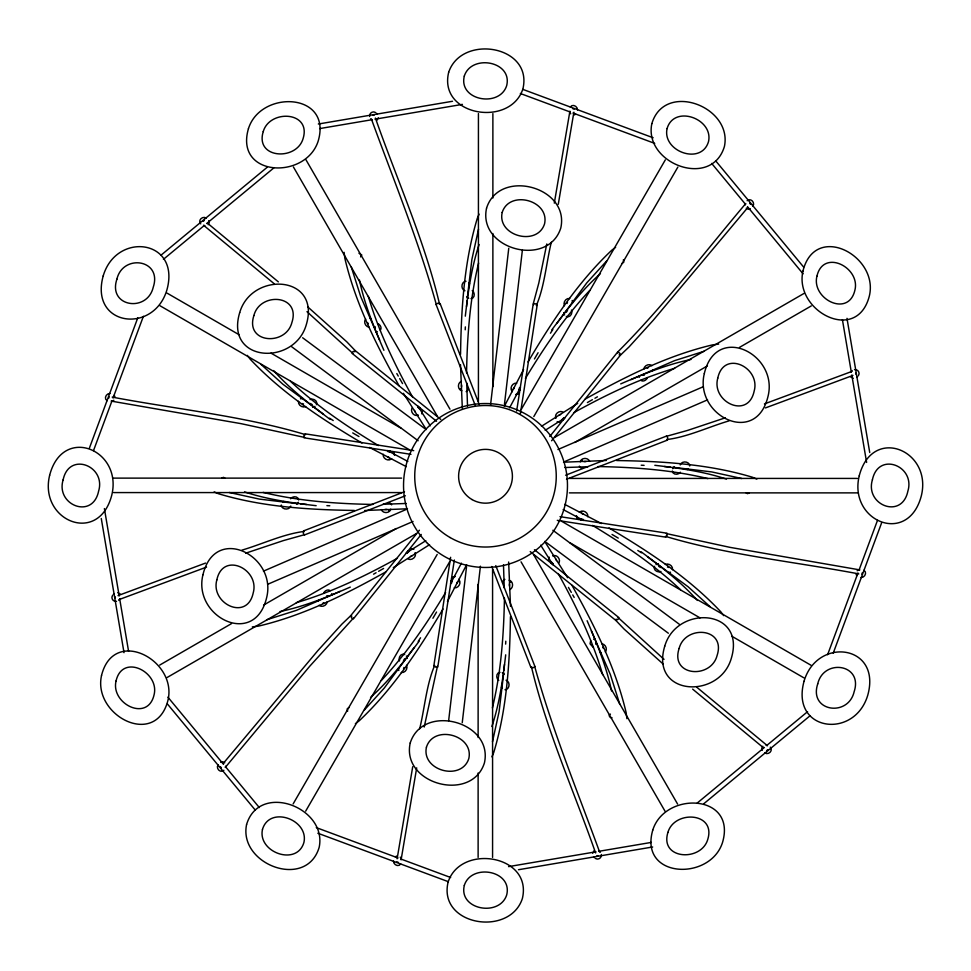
<?xml version="1.0" encoding="UTF-8"?>
<svg xmlns="http://www.w3.org/2000/svg" width="971" height="971" viewBox="0 0 971 971"><rect width="100%" height="100%" fill="white"/><g stroke="black" fill="none" stroke-linecap="round" stroke-linejoin="round"><path stroke-width="1.46" d="M460.485 364.611L462.354 408.985M460.545 354.379C461.237 308.729 464.017 262.388 477.271 218.439L479.091 214.142M510.455 616.621C509.763 662.271 506.983 708.612 493.729 752.561L491.909 756.858M510.515 606.39L508.646 562.015M466.553 372.852C467.257 336.039 469.903 298.971 478.594 263.105M504.447 598.148C503.743 634.961 501.097 672.029 492.406 707.895M331.706 594.847L331.754 593.621M639.246 377.379L639.294 376.153M465.218 329.788L465.352 326.899M505.648 644.101L505.782 641.212M414.568 410.393L414.981 411.765M556.432 560.607L556.019 559.235M298.498 401.278C297.806 405.028 302.333 408.148 305.683 406.57M383.254 454.27C382.44 458.433 388.157 461.723 391.349 458.943M587.746 516.73C588.56 512.567 582.843 509.277 579.651 512.057M672.502 569.722C673.194 565.972 668.667 562.852 665.317 564.43M466.517 306.63L467.039 300.804M467.294 297.891L471.894 259.403L478.509 229.265M503.706 673.109L499.106 711.597L492.491 741.735M503.961 670.196L504.483 664.37M225.842 767.163L225.976 765.937M745.024 205.063L745.158 203.837M448.651 720.64L466.529 566.785M490.573 404.786L508.755 248.285M462.245 722.715L480.427 566.214M504.471 404.215L522.349 250.36M465.303 316.17C468.107 292.016 471.421 267.668 479.104 244.522M505.697 654.83C502.893 678.984 499.58 703.332 491.896 726.478M115.209 596.874L115.343 597.82M855.791 374.126L855.657 373.18M468.398 388.097L467.767 390.257L466.141 391.629M502.602 582.903L503.233 580.743L504.859 579.371M450.629 557.281L433.843 665.766L436.015 667.259L437.787 667.028L454.343 560.012M516.657 410.988L533.213 303.972L538.832 282.925L546.794 243.964M520.371 413.719L537.157 305.234C537.194 303.741 532.411 302.806 533.565 304.663M397.115 858.789L412.724 766.702M401.096 859.845L416.693 767.855M569.904 111.155L554.307 203.145M573.885 112.211L558.276 204.298M451.406 583.486L452.134 581.119M456.892 583.437L456.843 582.394M514.108 387.563L514.157 388.606M519.594 387.514L518.866 389.881M419.69 728.76C424.715 708.017 426.415 684.701 434.656 665.438M424.206 727.036L437.435 666.337M551.31 242.24C546.285 262.983 544.585 286.299 536.344 305.562M327.239 601.753C326.936 605.443 321.959 607.81 319.058 605.334M643.761 369.247C644.064 365.557 649.041 363.19 651.942 365.666M378.302 117.746L376.699 120.55M592.698 853.254L594.301 850.45M406.97 552.985L407.893 550.654M415.018 554.587L415.357 553.373M555.643 417.627L555.982 416.413M564.03 418.016L563.107 420.346M316.485 404.676C318.136 400.962 313.257 397.976 310.065 399.53M654.515 566.324C652.864 570.038 657.743 573.024 660.935 571.47M203.06 221.4L204.262 220.466M767.94 749.6L766.738 750.534M411.947 408.245C410.114 411.922 414.35 417.057 418.246 415.042M559.053 562.755C560.886 559.078 556.65 553.943 552.754 555.958M218.038 764.76C215.647 768.437 220.32 773.45 223.864 770.282M752.962 206.24C755.353 202.563 750.68 197.55 747.136 200.718M89.393 448.117L137.785 317.833M93.495 450.653L112.005 400.805M113.024 398.061L143.392 316.291M827.608 654.709L857.976 572.939M858.995 570.195L877.505 520.347M833.215 653.167L881.607 522.884M112.539 595.429C110.645 598.185 113.267 602.044 116.52 601.316M858.461 375.571C860.355 372.815 857.733 368.956 854.48 369.684M504.362 406.291L523.539 369.563M466.638 564.709L447.461 601.437M290.79 506.061C289.334 510.515 281.493 509.86 281.274 505.005M390.682 509.581C389.31 513.586 382.708 513.586 381.336 509.581M509.569 407.844L520.48 387.393M461.431 563.156L450.52 583.607M580.318 461.419C581.69 457.414 588.292 457.414 589.664 461.419M680.21 464.939C681.666 460.485 689.507 461.14 689.726 465.995M318.172 601.28L318.706 600.212M652.294 370.788L652.828 369.72M323.659 593.245C324.557 590.708 327.882 588.899 330.249 590.671M647.341 377.755C646.443 380.292 643.118 382.101 640.751 380.329M375.17 326.705L375.316 328.247M380.329 330.249C382.101 327.882 380.292 324.557 377.755 323.659M421.79 413.889L422.409 410.782M549.21 557.111L548.591 560.218M590.671 640.751L590.052 643.858L593.245 647.341M595.83 644.295L595.684 642.753M293.145 803.903L437.181 554.441M521.306 409.325L665.329 159.863M305.671 811.137L449.694 561.675M533.819 416.559L677.855 167.097M527.969 361.989C551.759 321.887 577.769 282.233 611.9 250.105L615.626 247.289M534.451 358.967L538.092 352.74M432.908 618.26L436.549 612.033M443.031 609.011C419.241 649.114 393.231 688.767 359.1 720.895L355.374 723.711M525.42 378.472C544.161 347.339 564.734 317.007 589.7 290.487M445.58 592.528C426.839 623.661 406.266 653.993 381.3 680.513M354.852 351.89L355.216 350.628L346.865 341.889L307.734 306.872M616.148 619.11L615.784 620.372L624.135 629.111L663.266 664.128M298.291 502.262L296.75 504.18M672.709 468.738L674.25 466.82M550.46 333.211L552.802 329.557M418.198 641.443L420.54 637.789M461.613 384.989L461.613 387.028M509.387 586.011L509.387 583.972M304.773 534.633L283.398 540.592L245.675 553.191M666.227 436.367L687.602 430.408L725.325 417.809M365.666 319.058C363.19 321.959 365.557 326.936 369.247 327.239M605.334 651.942C607.81 649.041 605.443 644.064 601.753 643.761M208.182 224.726L209.117 222.82L208.789 220.611M762.818 746.274L761.883 748.18L762.211 750.389M556.82 323.501L586.763 282.889L606.547 261.09M414.18 647.499L384.237 688.111L364.453 709.91M567.465 302.175L567.052 303.535M403.535 668.825L403.948 667.465M120.538 598.597L118.838 600.418M850.462 372.403L852.162 370.582M551.795 329.897C566.603 310.016 581.847 290.135 600.442 273.604M419.205 641.103C404.397 660.984 389.153 680.865 370.558 697.396M109.14 396.811L108.849 398.013M861.86 574.189L862.151 572.987M566.736 311.133L567.537 310.562M519.388 392.6L517.761 394.153L515.662 394.517M451.612 578.4L453.239 576.847L455.338 576.483M404.264 659.867L403.463 660.438M419.411 530.227L350.628 615.784L351.769 618.163L353.42 618.855L421.268 534.451M549.732 436.549L617.58 352.145C663.848 305.865 703.647 253.504 745.777 203.509M551.589 440.773L620.372 355.216C621.149 353.93 617.471 350.737 617.532 352.922M223.257 763.424L317.638 650.873L341.889 624.135L350.628 615.784L351.89 616.148M225.223 767.491L309.7 666.288L353.468 618.078M747.743 207.576L653.362 320.127L629.111 346.865L620.372 355.216L619.11 354.852M323.731 602.639L322.845 603.282M406.983 553.312L408.803 551.625M564.017 417.688L562.197 419.375M647.269 368.361L648.155 367.718M570.268 107.004C572.55 103.606 577.636 106.24 577.502 109.917M400.732 863.996C398.45 867.394 393.364 864.76 393.498 861.083M290.584 498.766C292.562 495.829 298.291 495.963 298.716 500.016M390.815 509.205L388.849 510.758M580.185 461.795L582.151 460.242M680.416 472.234C678.438 475.171 672.709 475.037 672.284 470.984M304.663 437.435L241.039 423.647L111.155 401.096M666.337 533.565L729.961 547.353L859.845 569.904M113.279 594.434L114.238 593.621M856.762 377.379L857.721 376.566M161.15 255.07L267.074 167.376M163.431 259.318L204.396 225.406M206.641 223.536L273.834 167.91M697.166 803.09L764.359 747.464M766.605 745.594L807.569 711.682M703.926 803.624L809.85 715.93M439.56 304.239C424.715 241.16 396.969 179.671 375.401 118.037M531.44 666.761C546.285 729.84 574.031 791.329 595.599 852.963M113.838 400.246L111.75 401.46M857.162 570.754L859.25 569.54M559.235 414.981L560.607 414.568M411.765 556.019L410.393 556.432M328.247 595.684L326.705 595.83M642.753 375.316L644.295 375.17M541.43 426.33L577.684 403.39M429.57 544.67L393.316 567.61M221.874 477.999L223.5 477.331L225.041 478.339M749.127 493.001L747.5 493.669L745.959 492.661M545.18 430.287L564.843 418.028M425.82 540.713L406.157 552.972M282.695 502.104L283.702 501.449M387.028 509.387L384.989 509.387M583.972 461.613L586.011 461.613M687.298 469.551L688.305 468.896M575.754 114.25L573.752 115.039M395.246 856.75L397.248 855.961M159.717 665.074L231.535 623.6M263.59 605.103L396.192 528.54M554.587 437.435L804.049 293.412M166.951 677.588L416.413 533.565M574.808 442.46L707.41 365.897M739.465 347.4L811.283 305.926M585.307 399.045C625.567 376.517 667.514 355.471 712.665 344.851L718.674 344.11M587.394 402.54L592.407 399.688M594.92 398.256L597.432 396.823M373.568 574.177L376.08 572.744M378.593 571.312L383.606 568.46M385.693 571.955C345.433 594.483 303.486 615.529 258.335 626.149L252.326 626.89M573.594 412.772C605.819 394.966 639.234 378.726 674.651 368.325M397.406 558.228C365.181 576.034 331.766 592.274 296.349 602.675M314.992 406.412L312.698 407.31M656.008 564.588L658.302 563.69M461.419 381.336C457.414 382.708 457.414 389.31 461.419 390.682M509.581 589.664C513.586 588.292 513.586 581.69 509.581 580.318M373.18 115.343L374.126 115.209M597.82 855.657L596.874 855.791M630.919 379.637L674.505 360.666L703.902 351.332M340.081 591.363L296.495 610.334L267.098 619.668M360.581 256.902L361.782 254.997L358.967 253.261M610.419 714.098C607.822 714.911 609.922 718.224 612.033 717.739M263.444 571.154L405.623 509.714M557.937 449.537L702.555 387.028M268.445 583.972L413.063 521.463M565.377 461.286L707.556 399.846M620.712 383.897C643.482 374.078 666.628 364.477 690.988 359.464M350.288 587.103C327.518 596.922 304.372 606.523 280.012 611.536M404.494 491.739L303.559 530.894L303.353 533.516L304.433 534.948L405.393 495.78M565.608 475.22L666.567 436.052L667.647 437.484L667.441 440.106L566.506 479.261M118.037 595.599L205.585 563.071M119.105 599.568L206.568 567.088M851.895 371.432L764.432 403.912M852.963 375.401L765.415 407.929M241.925 550.132C262.401 544.112 283.447 533.941 304.239 531.44M729.075 420.868C708.599 426.888 687.553 437.059 666.761 439.56M300.476 398.826L302.758 398.413M388.606 456.843L387.563 456.892M582.394 514.157L583.437 514.108M670.524 572.174L668.242 572.587M750.389 208.789L748.18 209.117L746.274 208.182M220.611 762.211L222.82 761.883L224.726 762.818M387.793 451.236L390.269 450.872M391.641 458.688L389.165 459.052M579.359 512.312L581.835 511.948M583.207 519.764L580.731 520.128M352.922 353.468L306.97 311.655M618.078 617.532L664.03 659.345M470.984 298.716C475.037 298.291 475.171 292.562 472.234 290.584M500.016 672.284C495.963 672.709 495.829 678.438 498.766 680.416M572.987 108.849L574.189 109.14M398.013 862.151L396.811 861.86M109.917 393.498C106.24 393.364 103.606 398.45 107.004 400.732M861.083 577.502C864.76 577.636 867.394 572.55 863.996 570.268M318.33 124.021L452.51 101.275M319.677 128.585L372.099 119.7M374.988 119.202L462.427 104.383M508.573 866.618L596.012 851.798M598.901 851.3L651.323 842.415M518.49 869.725L652.67 846.979M465.995 281.274C461.14 281.493 460.485 289.334 464.939 290.79M505.005 689.726C509.86 689.507 510.515 681.666 506.061 680.21M560.218 422.409L557.111 421.79M410.782 548.591L413.889 549.21M563.52 462.22L606.39 460.485M407.48 508.78L364.611 510.515M564.782 467.524L587.953 466.735M406.218 503.476L383.047 504.265M303.535 403.948L302.175 403.535M667.465 567.052L668.825 567.465M113.583 478.12L401.63 478.12M569.37 478.424L857.417 478.424M113.583 492.576L401.63 492.576M569.37 492.88L857.417 492.88M616.621 460.545C662.271 461.237 708.612 464.017 752.561 477.271L756.858 479.091M354.379 510.455C308.729 509.763 262.388 506.983 218.439 493.729L214.142 491.909M598.148 466.553C634.961 467.257 672.029 469.903 707.895 478.594M372.852 504.447C336.039 503.743 298.971 501.097 263.105 492.406M376.153 331.706L377.379 331.754M593.621 639.246L594.847 639.294M621.938 263.517L623.783 262.158L623.358 259.803M349.062 707.483L347.217 708.842L347.642 711.197M641.212 465.218L644.101 465.352M326.899 505.648L329.788 505.782M569.722 298.498C565.972 297.806 562.852 302.333 564.43 305.683M516.73 383.254C512.567 382.44 509.277 388.157 512.057 391.349M454.27 587.746C458.433 588.56 461.723 582.843 458.943 579.651M401.278 672.502C405.028 673.194 408.148 668.667 406.57 665.317M664.37 466.517L670.196 467.039M673.109 467.294L711.597 471.894L741.735 478.509M297.891 503.706L259.403 499.106L229.265 492.491M300.804 503.961L306.63 504.483M203.837 225.842L205.063 225.976M765.937 745.024L767.163 745.158M654.83 465.303C678.984 468.107 703.332 471.421 726.478 479.104M316.17 505.697C292.016 502.893 267.668 499.58 244.522 491.896M582.903 468.398L580.743 467.767L579.371 466.141M388.097 502.602L390.257 503.233L391.629 504.859M413.719 450.629L305.234 433.843L303.741 436.015L303.972 437.787L410.988 454.343M560.012 516.657L667.028 533.213L667.259 534.985L665.766 537.157L557.281 520.371M112.211 397.115C176.382 409.252 243.503 415.976 305.562 434.656M858.789 573.885C794.618 561.748 727.497 555.024 665.438 536.344M387.514 451.406L389.881 452.134M583.486 519.594L581.119 518.866M853.254 378.302L850.45 376.699M117.746 592.698L120.55 594.301M418.016 406.97L420.346 407.893M416.413 415.018L417.627 415.357M553.373 555.643L554.587 555.982M552.985 564.03L550.654 563.107M566.324 316.485C570.038 318.136 573.024 313.257 571.47 310.065M404.676 654.515C400.962 652.864 397.976 657.743 399.53 660.935M749.6 203.06L750.534 204.262M221.4 767.94L220.466 766.738M562.755 411.947C559.078 410.114 553.943 414.35 555.958 418.246M408.245 559.053C411.922 560.886 417.057 556.65 415.042 552.754M206.24 218.038C202.563 215.647 197.55 220.32 200.718 223.864M764.76 752.962C768.437 755.353 773.45 750.68 770.282 747.136M522.884 89.393L653.167 137.785M520.347 93.495L570.195 112.005M572.939 113.024L654.709 143.392M316.291 827.608L398.061 857.976M400.805 858.995L450.653 877.505M317.833 833.215L448.117 881.607M375.571 112.539C372.815 110.645 368.956 113.267 369.684 116.52M595.429 858.461C598.185 860.355 602.044 857.733 601.316 854.48M564.709 504.362L601.437 523.539M406.291 466.638L369.563 447.461M563.156 509.569L583.607 520.48M407.844 461.431L387.393 450.52M369.72 318.172L370.788 318.706M600.212 652.294L601.28 652.828M167.097 293.145L238.915 334.619M270.97 353.116L400.962 428.175M561.675 521.306L811.137 665.329M159.863 305.671L409.325 449.694M570.038 542.825L700.03 617.884M732.085 636.381L803.903 677.855M609.011 527.969C649.114 551.759 688.767 577.769 720.895 611.9L723.711 615.626M612.033 534.451L618.26 538.092M352.74 432.908L358.967 436.549M361.989 443.031C321.887 419.241 282.233 393.231 250.105 359.1L247.289 355.374M592.528 525.42C623.661 544.161 653.993 564.734 680.513 589.7M378.472 445.58C347.339 426.839 317.007 406.266 290.487 381.3M468.738 298.291L466.82 296.75M502.262 672.709L504.18 674.25M637.789 550.46L641.443 552.802M329.557 418.198L333.211 420.54M436.367 304.773C418.926 241.718 393.886 180.618 371.432 119.105M534.633 666.227C552.074 729.282 577.114 790.382 599.568 851.895M647.499 556.82L688.111 586.763L709.91 606.547M323.501 414.18L282.889 384.237L261.09 364.453M372.403 120.538L370.582 118.838M598.597 850.462L600.418 852.162M302.636 337.762L424.594 428.429M552.863 530.251L679.299 624.244M291.701 346.756L418.137 440.749M546.406 542.571L668.364 633.238M641.103 551.795C660.984 566.603 680.865 581.847 697.396 600.442M329.897 419.205C310.016 404.397 290.135 389.153 273.604 370.558M659.867 566.736L660.438 567.537M578.4 519.388L576.847 517.761L576.483 515.662M392.6 451.612L394.153 453.239L394.517 455.338M311.133 404.264L310.562 403.463M440.773 419.411L355.216 350.628L352.837 351.769L352.145 353.42L436.549 421.268M534.451 549.732L618.855 617.58L618.163 619.231L615.784 620.372L530.227 551.589M207.576 223.257L278.361 281.881M203.509 225.223L274.259 283.799M767.491 745.777L696.741 687.201M763.424 747.743L692.639 689.119M368.361 323.731L367.718 322.845M417.688 406.983L419.375 408.803M553.312 564.017L551.625 562.197M602.639 647.269L603.282 648.155M461.795 390.815L460.242 388.849M509.205 580.185L510.758 582.151M376.566 113.279L377.379 114.238M593.621 856.762L594.434 857.721M715.93 161.15L803.624 267.074M711.682 163.431L745.594 204.396M747.464 206.641L803.09 273.834M167.91 697.166L223.536 764.359M225.406 766.605L259.318 807.569M167.376 703.926L255.07 809.85M570.754 113.838L569.54 111.75M400.246 857.162L401.46 859.25M544.67 541.43L567.61 577.684M426.33 429.57L403.39 393.316M540.713 545.18L552.972 564.843M430.287 425.82L418.028 406.157M468.896 282.695L469.551 283.702M501.449 687.298L502.104 688.305M856.75 575.754L855.961 573.752M114.25 395.246L115.039 397.248M305.926 159.717L449.961 409.179M533.565 554.587L677.588 804.049M293.412 166.951L437.435 416.413M521.039 561.821L665.074 811.283M571.955 585.307C594.483 625.567 615.529 667.514 626.149 712.665L626.89 718.674M568.46 587.394L571.312 592.407M572.744 594.92L574.177 597.432M396.823 373.568L398.256 376.08M399.688 378.593L402.54 383.606M399.045 385.693C376.517 345.433 355.471 303.486 344.851 258.335L344.11 252.326M558.228 573.594C576.034 605.819 592.274 639.234 602.675 674.651M412.772 397.406C394.966 365.181 378.726 331.766 368.325 296.349M564.588 314.992L563.69 312.698M406.412 656.008L407.31 658.302M591.363 630.919L610.334 674.505L619.668 703.902M379.637 340.081L360.666 296.495L351.332 267.098M587.103 620.712C596.922 643.482 606.523 666.628 611.536 690.988M383.897 350.288C374.078 327.518 364.477 304.372 359.464 280.012M479.261 404.494L440.106 303.559L437.484 303.353L436.052 304.433L475.22 405.393M495.78 565.608L534.948 666.567L533.516 667.647L530.894 667.441L491.739 566.506M572.174 300.476L572.587 302.758M398.826 670.524L398.413 668.242M519.764 387.793L520.128 390.269M512.312 391.641L511.948 389.165M458.688 579.359L459.052 581.835M451.236 583.207L450.872 580.731M846.979 318.33L869.725 452.51M842.415 319.677L851.3 372.099M851.798 374.988L866.618 462.427M104.383 508.573L119.202 596.012M119.7 598.901L128.585 651.323M101.275 518.49L124.021 652.67M503.476 564.782L504.265 587.953M467.524 406.218L466.735 383.047M492.88 113.583L492.88 197.987M492.88 233.513L492.88 386.628M492.576 569.37L492.576 857.417M478.424 113.583L478.424 401.63M478.12 584.372L478.12 737.487M478.12 773.013L478.12 857.417M658.799 566.542A1.675 1.675 0 0 1 659.54 566.591M404.458 658.799A1.675 1.675 0 0 1 404.409 659.54M312.201 404.458A1.675 1.675 0 0 1 311.46 404.409M566.542 312.201A1.675 1.675 0 0 1 566.591 311.46M101.53 675.513C92.524 715.457 156.015 749.029 168.08 699.836C177.086 659.879 113.595 626.307 101.53 675.513M116.083 680.889C110.403 703.587 147.726 722.679 154.086 694.775C159.754 672.078 122.431 652.985 116.083 680.889M802.92 271.164C793.914 311.121 857.405 344.693 869.47 295.487C878.476 255.543 814.985 221.971 802.92 271.164M816.914 276.225C811.246 298.922 848.569 318.015 854.917 290.111C860.597 267.413 823.274 248.321 816.914 276.225M246.573 824.585C238.271 864.457 306.472 890.273 319.18 847.282C327.482 807.411 259.281 781.582 246.573 824.585M262.473 829.452C257.412 852.32 296.908 866.63 303.923 842.415C308.984 819.548 269.489 805.238 262.473 829.452M651.82 123.718C643.518 163.589 711.719 189.418 724.427 146.415C732.729 106.543 664.528 80.727 651.82 123.718M667.077 128.585C662.016 151.452 701.511 165.762 708.527 141.548C713.588 118.68 674.092 104.37 667.077 128.585M202.939 574.808C192.549 616.767 254.754 648.325 266.673 597.505C277.051 555.546 214.858 523.988 202.939 574.808M216.836 579.905C210.185 603.622 247.192 621.683 253.225 592.868C259.876 569.14 222.869 551.079 216.836 579.905M704.327 373.495C693.949 415.454 756.142 447.012 768.061 396.192C778.451 354.233 716.246 322.675 704.327 373.495M717.775 378.132C711.124 401.86 748.131 419.921 754.164 391.095C760.815 367.378 723.808 349.317 717.775 378.132M410.211 742.997C401.084 784.24 471.712 803.163 484.432 762.878C493.559 721.635 422.931 702.713 410.211 742.997M426.439 747.172C421.232 770.731 461.553 781.534 468.823 758.533C474.03 734.986 433.709 724.184 426.439 747.172M486.568 208.122C477.441 249.365 548.069 268.287 560.789 228.003C569.916 186.76 499.288 167.837 486.568 208.122M502.177 212.467C496.97 236.014 537.291 246.816 544.561 223.828C549.768 200.269 509.447 189.466 502.177 212.467M49.642 475.292C38.561 520.723 98.629 545.811 111.762 495.186C122.844 449.743 62.775 424.667 49.642 475.292M63.127 479.844C55.408 505.09 92.706 519.898 98.593 491.192C106.325 465.946 69.026 451.139 63.127 479.844M859.238 475.814C848.156 521.257 908.225 546.333 921.358 495.708C932.439 450.277 872.371 425.189 859.238 475.814M872.407 479.808C864.676 505.054 901.974 519.861 907.873 491.156C915.592 465.91 878.294 451.102 872.407 479.808M448.651 72.388C438.152 115.974 510.127 127.711 522.871 89.029C533.37 45.443 461.395 33.694 448.651 72.388M464.296 76.114C458.263 100.596 499.628 107.951 506.68 85.618C512.7 61.137 471.348 53.781 464.296 76.114M448.129 881.971C437.63 925.557 509.605 937.306 522.349 898.612C532.848 855.026 460.873 843.289 448.129 881.971M464.32 885.382C458.3 909.863 499.652 917.219 506.704 894.886C512.737 870.404 471.372 863.049 464.32 885.382M103.193 275.958C89.259 326.365 153.819 334.679 166.939 289.795C180.873 239.388 116.314 231.062 103.193 275.958M116.872 279.247C107.623 307.054 147.325 312.868 153.26 287.149C162.509 259.342 122.807 253.516 116.872 279.247M804.061 681.205C790.127 731.612 854.686 739.938 867.807 695.042C881.741 644.635 817.181 636.321 804.061 681.205M817.74 683.851C808.491 711.658 848.193 717.484 854.128 691.753C863.377 663.946 823.675 658.132 817.74 683.851M239.703 312.613C224.617 362.584 294.274 366.358 306.253 324.824C321.34 274.854 251.695 271.079 239.703 312.613M253.892 315.539C244.716 343.516 285.79 346.38 291.895 322.518C301.083 294.541 260.01 291.664 253.892 315.539M664.747 646.176C649.66 696.146 719.305 699.921 731.297 658.387C746.383 608.416 676.726 604.642 664.747 646.176M679.105 648.482C669.917 676.459 710.99 679.336 717.108 655.461C726.284 627.484 685.21 624.62 679.105 648.482M248.43 128.694C234.278 177.341 306.047 180.011 318.233 140.916C332.385 92.269 260.604 89.599 248.43 128.694M263.238 131.595C254.79 158.941 296.665 161.065 303.098 138.574C311.545 111.228 269.671 109.104 263.238 131.595M652.767 830.084C638.615 878.731 710.396 881.401 722.57 842.306C736.722 793.659 664.953 790.989 652.767 830.084M667.902 832.426C659.455 859.772 701.329 861.896 707.762 839.405C716.21 812.059 674.335 809.935 667.902 832.426M427.543 543.457A81.965 81.965 0 0 0 564.673 506.716A81.965 81.965 0 0 0 464.284 406.327A81.965 81.965 0 0 0 427.543 543.457M472.052 499.567A26.909 26.909 0 0 0 512.409 476.276A26.909 26.909 0 0 0 472.052 452.972A26.909 26.909 0 0 0 472.052 499.567M450.119 537.546A70.749 70.749 0 0 0 556.249 476.276A70.749 70.749 0 0 0 450.119 414.993A70.749 70.749 0 0 0 450.119 537.546"/></g></svg>
